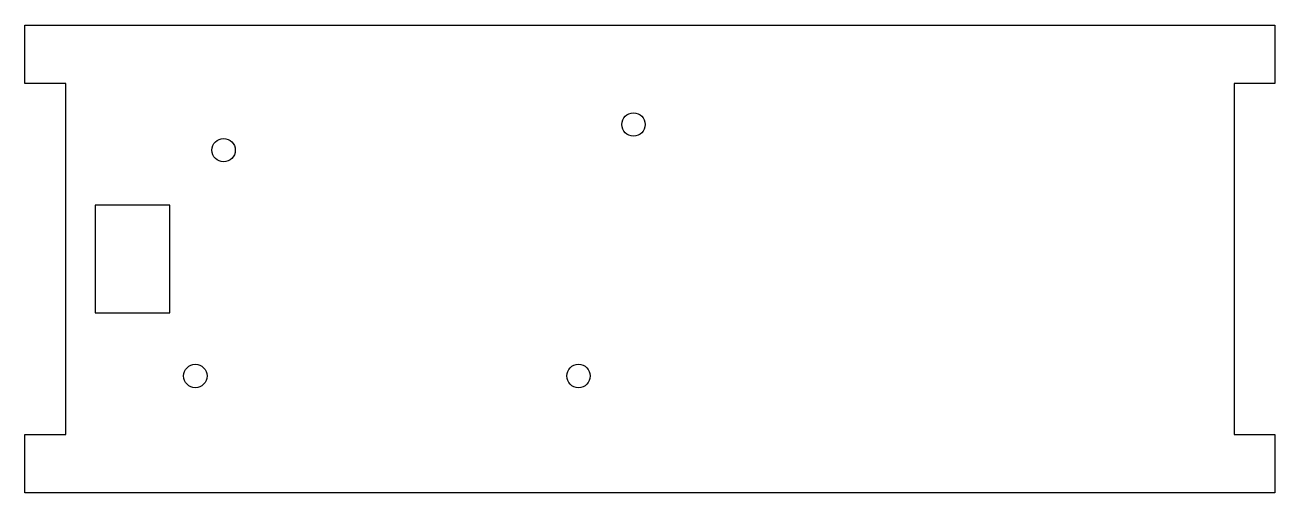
# Model space of a CAD drawing. Header units: inches. Extents: x -2.67 to 2.68, y -1 to 1.
import ezdxf

# ---------------------------------------------------------------- set-up
doc = ezdxf.new("R2010")
doc.units = ezdxf.units.IN
doc.layers.get('0').update_dxf_attribs({"linetype": 'CONTINUOUS'})

msp = doc.modelspace()

# ---------------------------------------------------------------- linework, layer by layer
for points in [[(2.675, -0.75), (2.675, -1), (-2.675, -1), (-2.675, -0.75), (-2.5, -0.75), (-2.5, 0.75), (-2.675, 0.75), (-2.675, 1), (2.675, 1), (2.675, 0.75), (2.5, 0.75), (2.5, -0.75)], [(-2.055, 0.23), (-2.375, 0.23), (-2.375, -0.23), (-2.055, -0.23)]]:
    msp.add_lwpolyline(points, close=True)
for centre in [(-0.07053, 0.575), (-1.825, 0.465), (-1.946, -0.5), (-0.306, -0.5)]:
    msp.add_circle(centre, 0.05)

doc.saveas('drawing.dxf')
